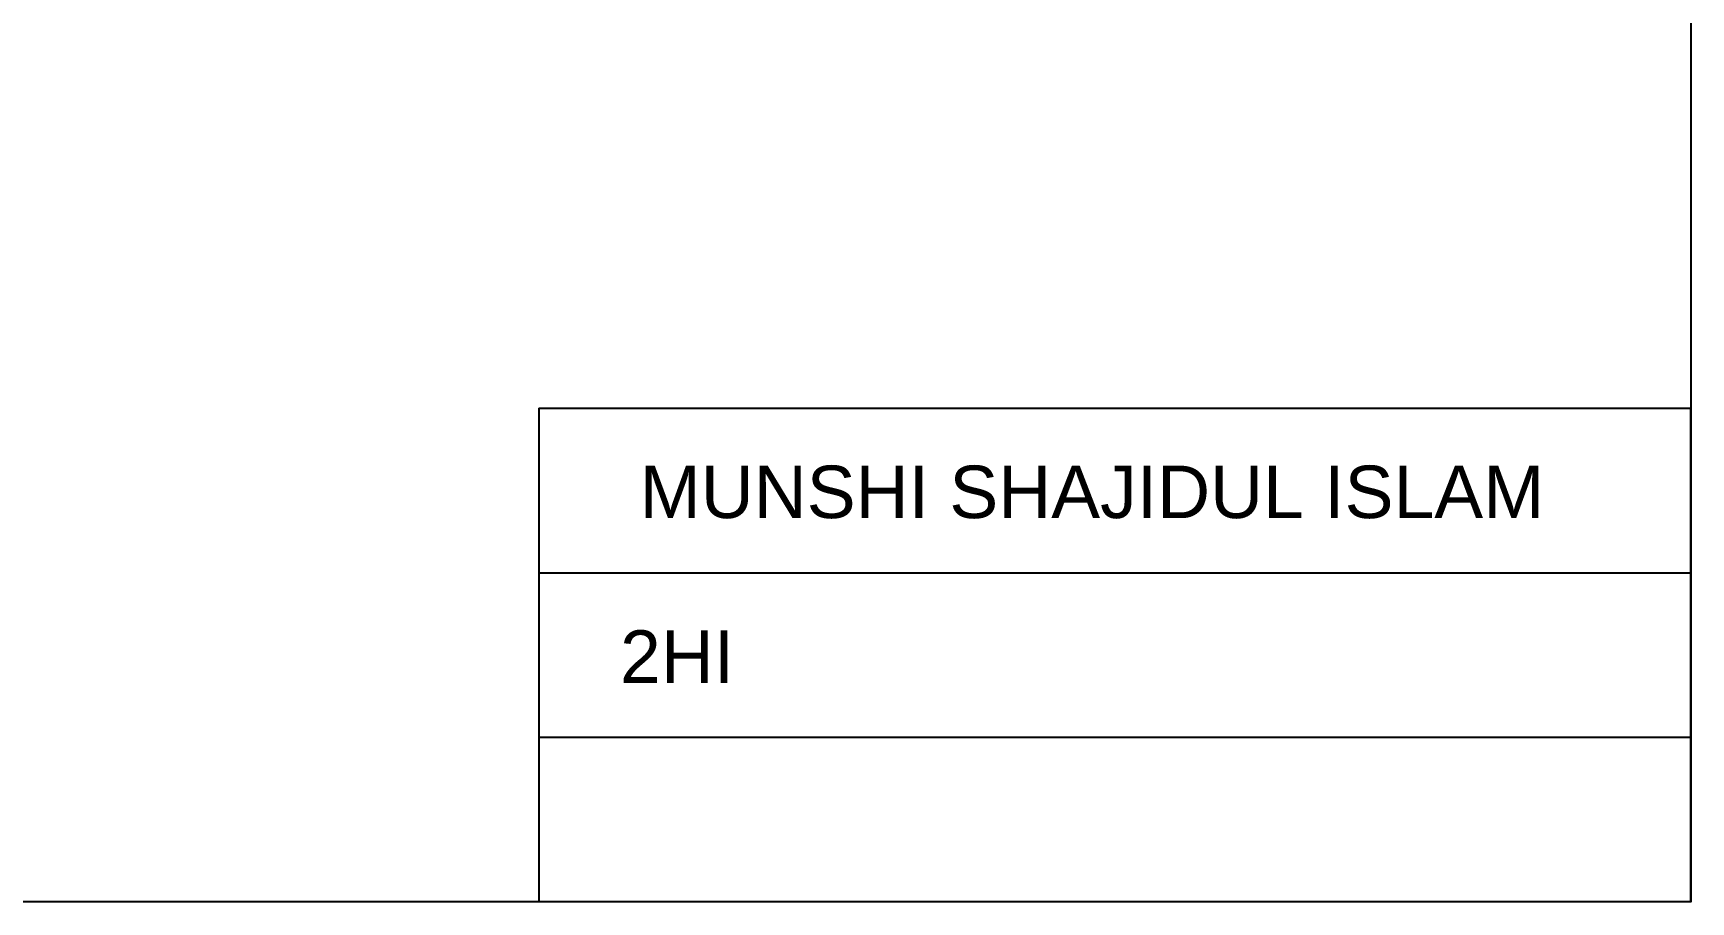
# Model space of a CAD drawing. Header units: millimetres. Extents: x -118128 to 24771, y 4545 to 7418.
# Drawn here: x 23753 to 24700, y 5485 to 5982 of the extents above; entities that cross this region are included whole.
import ezdxf

# ---------------------------------------------------------------- set-up
doc = ezdxf.new("R2010")
doc.units = ezdxf.units.MM
doc.layers.get('0').update_dxf_attribs({"color": 255})
doc.layers.add('squadratura', color=7, linetype='Continuous', plot=False)
doc.styles.get("Standard").update_dxf_attribs({"font": 'arial.ttf'})

msp = doc.modelspace()

# ---------------------------------------------------------------- linework, layer by layer
msp.add_line((24042.18, 5767.17), (24042.18, 5485.06))
msp.add_lwpolyline([(21730.43, 5485.06), (21730.43, 7417.89), (24700.43, 7417.89), (24700.43, 5485.06)], close=True)
at = {"layer": 'squadratura'}
for p, q in [((24042.18, 5767.17), (24700.43, 5767.17)), ((24700.43, 5485.06), (24700.43, 5767.17)), ((24042.18, 5673.13), (24700.43, 5673.13)), ((24042.18, 5579.1), (24700.43, 5579.1))]:
    msp.add_line(p, q, dxfattribs=at)

# ---------------------------------------------------------------- texts
at = {"attachment_point": 1}
for s, width, insert, char_height in [('\\pxtc13;{\\H12x;\\C256;\\c16777215;MUNSHI SHAJIDUL ISLAM\\H0.08333x; }', 546.6997, (24099.75, 5734.36), 2.5), ('{\\C256;\\c16777215;2HI}', 557.4522, (24088.5, 5640.22), 30)]:
    msp.add_mtext_dynamic_manual_height_columns(s, width=width, gutter_width=12.5, heights=[0], dxfattribs=dict(at, insert=insert, char_height=char_height))

doc.saveas('drawing.dxf')
